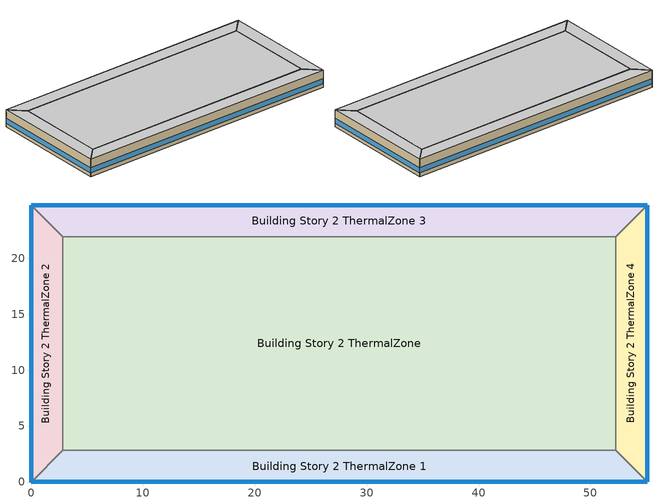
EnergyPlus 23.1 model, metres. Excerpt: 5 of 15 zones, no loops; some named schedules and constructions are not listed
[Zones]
Building Story 2 ThermalZone
 floor adiabatic (Typical Interior Floor): 52.27,2.83 2.83,2.83 2.83,21.94 52.27,21.94 z3.6
 wall adiabatic (Typical Interior Wall): 2.83,2.83 52.27,2.83 52.27,21.94 2.83,21.94 2.83,2.83 z3.6:7.2
 ceiling adiabatic (Typical Interior Ceiling): 52.27,21.94 2.83,21.94 2.83,2.83 52.27,2.83 z7.2
Building Story 2 ThermalZone 1
 floor adiabatic (Typical Interior Ceiling): 55.1,0 0,0 2.83,2.83 52.27,2.83 z3.6
 wall outside (Typical Insulated Steel Framed Exterior Wall R-20.41): 0,0 55.1,0 z3.6:7.2
 wall adiabatic (Typical Interior Wall): 55.1,0 52.27,2.83 2.83,2.83 0,0 z3.6:7.2
 window (U 0.48 SHGC 0.40 Dbl Ref-D Clr 6mm/13mm): 0.03,0 55.07,0 z4.36:5.44
 ceiling adiabatic (Typical Interior Ceiling): 52.27,2.83 2.83,2.83 0,0 55.1,0 z7.2
Building Story 2 ThermalZone 2
 floor adiabatic (Typical Interior Ceiling): 0,0 0,24.77 2.83,21.94 2.83,2.83 z3.6
 wall outside (Typical Insulated Steel Framed Exterior Wall R-20.41): 0,24.77 0,0 z3.6:7.2
 wall adiabatic (Typical Interior Wall): 0,0 2.83,2.83 2.83,21.94 0,24.77 z3.6:7.2
 window (U 0.48 SHGC 0.40 Dbl Ref-D Clr 6mm/13mm): 0,24.74 0,0.03 z4.36:5.44
 ceiling adiabatic (Typical Interior Ceiling): 2.83,2.83 2.83,21.94 0,24.77 0,0 z7.2
Building Story 2 ThermalZone 3
 floor adiabatic (Typical Interior Ceiling): 0,24.77 55.1,24.77 52.27,21.94 2.83,21.94 z3.6
 wall outside (Typical Insulated Steel Framed Exterior Wall R-20.41): 55.1,24.77 0,24.77 z3.6:7.2
 wall adiabatic (Typical Interior Wall): 0,24.77 2.83,21.94 52.27,21.94 55.1,24.77 z3.6:7.2
 window (U 0.48 SHGC 0.40 Dbl Ref-D Clr 6mm/13mm): 55.07,24.77 0.03,24.77 z4.36:5.44
 ceiling adiabatic (Typical Interior Ceiling): 2.83,21.94 52.27,21.94 55.1,24.77 0,24.77 z7.2
Building Story 2 ThermalZone 4
 floor adiabatic (Typical Interior Ceiling): 55.1,24.77 55.1,0 52.27,2.83 52.27,21.94 z3.6
 wall outside (Typical Insulated Steel Framed Exterior Wall R-20.41): 55.1,0 55.1,24.77 z3.6:7.2
 wall adiabatic (Typical Interior Wall): 55.1,24.77 52.27,21.94 52.27,2.83 55.1,0 z3.6:7.2
 window (U 0.48 SHGC 0.40 Dbl Ref-D Clr 6mm/13mm): 55.1,0.03 55.1,24.74 z4.36:5.44
 ceiling adiabatic (Typical Interior Ceiling): 52.27,21.94 52.27,2.83 55.1,0 55.1,24.77 z7.2
[Schedule:Week:Daily]
SchoolSecondary BLDG_OCC_SCH_Extend Week Rule - Jun26-Jul2: SchoolSecondary BLDG_OCC_SCH_Extend Wknd Day, SchoolSecondary BLDG_OCC_SCH_Extend Wkdy|SmrDsn Day, SchoolSecondary BLDG_OCC_SCH_Extend Wkdy|SmrDsn Day, SchoolSecondary BLDG_OCC_SCH_Extend Wkdy|SmrDsn Day, SchoolSecondary BLDG_OCC_SCH_Extend Wkdy|SmrDsn Day, SchoolSecondary BLDG_OCC_SCH_Extend Wkdy|SmrDsn Day 1, SchoolSecondary BLDG_OCC_SCH_Extend Wknd Day 1, SchoolSecondary BLDG_OCC_SCH_Extend Default, SchoolSecondary BLDG_OCC_SCH_Extend Summer Design Day, SchoolSecondary BLDG_OCC_SCH_Extend Winter Design Day, SchoolSecondary BLDG_OCC_SCH_Extend Default, SchoolSecondary BLDG_OCC_SCH_Extend Default
SchoolSecondary BLDG_OCC_SCH_Extend Week Rule - Jul3-Aug27: SchoolSecondary BLDG_OCC_SCH_Extend Wknd Day 1, SchoolSecondary BLDG_OCC_SCH_Extend Wkdy|SmrDsn Day 1, SchoolSecondary BLDG_OCC_SCH_Extend Wkdy|SmrDsn Day 1, SchoolSecondary BLDG_OCC_SCH_Extend Wkdy|SmrDsn Day 1, SchoolSecondary BLDG_OCC_SCH_Extend Wkdy|SmrDsn Day 1, SchoolSecondary BLDG_OCC_SCH_Extend Wkdy|SmrDsn Day 1, SchoolSecondary BLDG_OCC_SCH_Extend Wknd Day 1, SchoolSecondary BLDG_OCC_SCH_Extend Default, SchoolSecondary BLDG_OCC_SCH_Extend Summer Design Day, SchoolSecondary BLDG_OCC_SCH_Extend Winter Design Day, SchoolSecondary BLDG_OCC_SCH_Extend Default, SchoolSecondary BLDG_OCC_SCH_Extend Default
SchoolSecondary BLDG_OCC_SCH_Extend Week Rule - Aug28-Sep3: SchoolSecondary BLDG_OCC_SCH_Extend Wknd Day 1, SchoolSecondary BLDG_OCC_SCH_Extend Wkdy|SmrDsn Day 1, SchoolSecondary BLDG_OCC_SCH_Extend Wkdy|SmrDsn Day 1, SchoolSecondary BLDG_OCC_SCH_Extend Wkdy|SmrDsn Day 1, SchoolSecondary BLDG_OCC_SCH_Extend Wkdy|SmrDsn Day 2, SchoolSecondary BLDG_OCC_SCH_Extend Wkdy|SmrDsn Day 2, SchoolSecondary BLDG_OCC_SCH_Extend Default, SchoolSecondary BLDG_OCC_SCH_Extend Default, SchoolSecondary BLDG_OCC_SCH_Extend Summer Design Day, SchoolSecondary BLDG_OCC_SCH_Extend Winter Design Day, SchoolSecondary BLDG_OCC_SCH_Extend Default, SchoolSecondary BLDG_OCC_SCH_Extend Default
SchoolSecondary BLDG_OCC_SCH_Extend Week Rule - Sep4-Dec31: SchoolSecondary BLDG_OCC_SCH_Extend Default, SchoolSecondary BLDG_OCC_SCH_Extend Wkdy|SmrDsn Day 2, SchoolSecondary BLDG_OCC_SCH_Extend Wkdy|SmrDsn Day 2, SchoolSecondary BLDG_OCC_SCH_Extend Wkdy|SmrDsn Day 2, SchoolSecondary BLDG_OCC_SCH_Extend Wkdy|SmrDsn Day 2, SchoolSecondary BLDG_OCC_SCH_Extend Wkdy|SmrDsn Day 2, SchoolSecondary BLDG_OCC_SCH_Extend Default, SchoolSecondary BLDG_OCC_SCH_Extend Default, SchoolSecondary BLDG_OCC_SCH_Extend Summer Design Day, SchoolSecondary BLDG_OCC_SCH_Extend Winter Design Day, SchoolSecondary BLDG_OCC_SCH_Extend Default, SchoolSecondary BLDG_OCC_SCH_Extend Default
SchoolSecondary BLDG_OCC_SCH_Gym Week Rule - Jan1-Jan1: SchoolSecondary BLDG_OCC_SCH_Gym Wknd Day, SchoolSecondary BLDG_OCC_SCH_Gym Wknd Day, SchoolSecondary BLDG_OCC_SCH_Gym Wknd Day, SchoolSecondary BLDG_OCC_SCH_Gym Wknd Day, SchoolSecondary BLDG_OCC_SCH_Gym Wknd Day, SchoolSecondary BLDG_OCC_SCH_Gym Wknd Day, SchoolSecondary BLDG_OCC_SCH_Gym Wknd Day, SchoolSecondary BLDG_OCC_SCH_Gym Default, SchoolSecondary BLDG_OCC_SCH_Gym Summer Design Day, SchoolSecondary BLDG_OCC_SCH_Gym Winter Design Day, SchoolSecondary BLDG_OCC_SCH_Gym Default, SchoolSecondary BLDG_OCC_SCH_Gym Default
SchoolSecondary BLDG_OCC_SCH_Gym Week Rule - Jan2-Jun25: SchoolSecondary BLDG_OCC_SCH_Gym Wknd Day, SchoolSecondary BLDG_OCC_SCH_Gym Wkdy|SmrDsn Day, SchoolSecondary BLDG_OCC_SCH_Gym Wkdy|SmrDsn Day, SchoolSecondary BLDG_OCC_SCH_Gym Wkdy|SmrDsn Day, SchoolSecondary BLDG_OCC_SCH_Gym Wkdy|SmrDsn Day, SchoolSecondary BLDG_OCC_SCH_Gym Wkdy|SmrDsn Day, SchoolSecondary BLDG_OCC_SCH_Gym Wknd Day, SchoolSecondary BLDG_OCC_SCH_Gym Default, SchoolSecondary BLDG_OCC_SCH_Gym Summer Design Day, SchoolSecondary BLDG_OCC_SCH_Gym Winter Design Day, SchoolSecondary BLDG_OCC_SCH_Gym Default, SchoolSecondary BLDG_OCC_SCH_Gym Default
SchoolSecondary BLDG_OCC_SCH_Gym Week Rule - Jun26-Jul2: SchoolSecondary BLDG_OCC_SCH_Gym Wknd Day, SchoolSecondary BLDG_OCC_SCH_Gym Wkdy|SmrDsn Day, SchoolSecondary BLDG_OCC_SCH_Gym Wkdy|SmrDsn Day, SchoolSecondary BLDG_OCC_SCH_Gym Wkdy|SmrDsn Day, SchoolSecondary BLDG_OCC_SCH_Gym Wkdy|SmrDsn Day, SchoolSecondary BLDG_OCC_SCH_Gym Wkdy|SmrDsn Day 1, SchoolSecondary BLDG_OCC_SCH_Gym Wknd Day 1, SchoolSecondary BLDG_OCC_SCH_Gym Default, SchoolSecondary BLDG_OCC_SCH_Gym Summer Design Day, SchoolSecondary BLDG_OCC_SCH_Gym Winter Design Day, SchoolSecondary BLDG_OCC_SCH_Gym Default, SchoolSecondary BLDG_OCC_SCH_Gym Default
SchoolSecondary BLDG_OCC_SCH_Gym Week Rule - Jul3-Aug27: SchoolSecondary BLDG_OCC_SCH_Gym Wknd Day 1, SchoolSecondary BLDG_OCC_SCH_Gym Wkdy|SmrDsn Day 1, SchoolSecondary BLDG_OCC_SCH_Gym Wkdy|SmrDsn Day 1, SchoolSecondary BLDG_OCC_SCH_Gym Wkdy|SmrDsn Day 1, SchoolSecondary BLDG_OCC_SCH_Gym Wkdy|SmrDsn Day 1, SchoolSecondary BLDG_OCC_SCH_Gym Wkdy|SmrDsn Day 1, SchoolSecondary BLDG_OCC_SCH_Gym Wknd Day 1, SchoolSecondary BLDG_OCC_SCH_Gym Default, SchoolSecondary BLDG_OCC_SCH_Gym Summer Design Day, SchoolSecondary BLDG_OCC_SCH_Gym Winter Design Day, SchoolSecondary BLDG_OCC_SCH_Gym Default, SchoolSecondary BLDG_OCC_SCH_Gym Default
SchoolSecondary BLDG_OCC_SCH_Gym Week Rule - Aug28-Sep3: SchoolSecondary BLDG_OCC_SCH_Gym Wknd Day 1, SchoolSecondary BLDG_OCC_SCH_Gym Wkdy|SmrDsn Day 1, SchoolSecondary BLDG_OCC_SCH_Gym Wkdy|SmrDsn Day 1, SchoolSecondary BLDG_OCC_SCH_Gym Wkdy|SmrDsn Day 1, SchoolSecondary BLDG_OCC_SCH_Gym Wkdy|SmrDsn Day 2, SchoolSecondary BLDG_OCC_SCH_Gym Wkdy|SmrDsn Day 2, SchoolSecondary BLDG_OCC_SCH_Gym Default, SchoolSecondary BLDG_OCC_SCH_Gym Default, SchoolSecondary BLDG_OCC_SCH_Gym Summer Design Day, SchoolSecondary BLDG_OCC_SCH_Gym Winter Design Day, SchoolSecondary BLDG_OCC_SCH_Gym Default, SchoolSecondary BLDG_OCC_SCH_Gym Default
SchoolSecondary BLDG_OCC_SCH_Gym Week Rule - Sep4-Dec31: SchoolSecondary BLDG_OCC_SCH_Gym Default, SchoolSecondary BLDG_OCC_SCH_Gym Wkdy|SmrDsn Day 2, SchoolSecondary BLDG_OCC_SCH_Gym Wkdy|SmrDsn Day 2, SchoolSecondary BLDG_OCC_SCH_Gym Wkdy|SmrDsn Day 2, SchoolSecondary BLDG_OCC_SCH_Gym Wkdy|SmrDsn Day 2, SchoolSecondary BLDG_OCC_SCH_Gym Wkdy|SmrDsn Day 2, SchoolSecondary BLDG_OCC_SCH_Gym Default, SchoolSecondary BLDG_OCC_SCH_Gym Default, SchoolSecondary BLDG_OCC_SCH_Gym Summer Design Day, SchoolSecondary BLDG_OCC_SCH_Gym Winter Design Day, SchoolSecondary BLDG_OCC_SCH_Gym Default, SchoolSecondary BLDG_OCC_SCH_Gym Default
SchoolSecondary BLDG_OCC_SCH_Offices Week Rule - Jan1-Jan1: SchoolSecondary BLDG_OCC_SCH_Offices Wknd Day, SchoolSecondary BLDG_OCC_SCH_Offices Wknd Day, SchoolSecondary BLDG_OCC_SCH_Offices Wknd Day, SchoolSecondary BLDG_OCC_SCH_Offices Wknd Day, SchoolSecondary BLDG_OCC_SCH_Offices Wknd Day, SchoolSecondary BLDG_OCC_SCH_Offices Wknd Day, SchoolSecondary BLDG_OCC_SCH_Offices Wknd Day, SchoolSecondary BLDG_OCC_SCH_Offices Default, SchoolSecondary BLDG_OCC_SCH_Offices Summer Design Day, SchoolSecondary BLDG_OCC_SCH_Offices Winter Design Day, SchoolSecondary BLDG_OCC_SCH_Offices Default, SchoolSecondary BLDG_OCC_SCH_Offices Default
SchoolSecondary BLDG_OCC_SCH_Offices Week Rule - Jan2-Jun25: SchoolSecondary BLDG_OCC_SCH_Offices Wknd Day, SchoolSecondary BLDG_OCC_SCH_Offices Wkdy|SmrDsn Day, SchoolSecondary BLDG_OCC_SCH_Offices Wkdy|SmrDsn Day, SchoolSecondary BLDG_OCC_SCH_Offices Wkdy|SmrDsn Day, SchoolSecondary BLDG_OCC_SCH_Offices Wkdy|SmrDsn Day, SchoolSecondary BLDG_OCC_SCH_Offices Wkdy|SmrDsn Day, SchoolSecondary BLDG_OCC_SCH_Offices Wknd Day, SchoolSecondary BLDG_OCC_SCH_Offices Default, SchoolSecondary BLDG_OCC_SCH_Offices Summer Design Day, SchoolSecondary BLDG_OCC_SCH_Offices Winter Design Day, SchoolSecondary BLDG_OCC_SCH_Offices Default, SchoolSecondary BLDG_OCC_SCH_Offices Default
SchoolSecondary BLDG_OCC_SCH_Offices Week Rule - Jun26-Jul2: SchoolSecondary BLDG_OCC_SCH_Offices Wknd Day, SchoolSecondary BLDG_OCC_SCH_Offices Wkdy|SmrDsn Day, SchoolSecondary BLDG_OCC_SCH_Offices Wkdy|SmrDsn Day, SchoolSecondary BLDG_OCC_SCH_Offices Wkdy|SmrDsn Day, SchoolSecondary BLDG_OCC_SCH_Offices Wkdy|SmrDsn Day, SchoolSecondary BLDG_OCC_SCH_Offices Wkdy|SmrDsn Day 1, SchoolSecondary BLDG_OCC_SCH_Offices Wknd Day 1, SchoolSecondary BLDG_OCC_SCH_Offices Default, SchoolSecondary BLDG_OCC_SCH_Offices Summer Design Day, SchoolSecondary BLDG_OCC_SCH_Offices Winter Design Day, SchoolSecondary BLDG_OCC_SCH_Offices Default, SchoolSecondary BLDG_OCC_SCH_Offices Default
SchoolSecondary BLDG_OCC_SCH_Offices Week Rule - Jul3-Aug27: SchoolSecondary BLDG_OCC_SCH_Offices Wknd Day 1, SchoolSecondary BLDG_OCC_SCH_Offices Wkdy|SmrDsn Day 1, SchoolSecondary BLDG_OCC_SCH_Offices Wkdy|SmrDsn Day 1, SchoolSecondary BLDG_OCC_SCH_Offices Wkdy|SmrDsn Day 1, SchoolSecondary BLDG_OCC_SCH_Offices Wkdy|SmrDsn Day 1, SchoolSecondary BLDG_OCC_SCH_Offices Wkdy|SmrDsn Day 1, SchoolSecondary BLDG_OCC_SCH_Offices Wknd Day 1, SchoolSecondary BLDG_OCC_SCH_Offices Default, SchoolSecondary BLDG_OCC_SCH_Offices Summer Design Day, SchoolSecondary BLDG_OCC_SCH_Offices Winter Design Day, SchoolSecondary BLDG_OCC_SCH_Offices Default, SchoolSecondary BLDG_OCC_SCH_Offices Default
SchoolSecondary BLDG_OCC_SCH_Offices Week Rule - Aug28-Sep3: SchoolSecondary BLDG_OCC_SCH_Offices Wknd Day 1, SchoolSecondary BLDG_OCC_SCH_Offices Wkdy|SmrDsn Day 1, SchoolSecondary BLDG_OCC_SCH_Offices Wkdy|SmrDsn Day 1, SchoolSecondary BLDG_OCC_SCH_Offices Wkdy|SmrDsn Day 1, SchoolSecondary BLDG_OCC_SCH_Offices Wkdy|SmrDsn Day 2, SchoolSecondary BLDG_OCC_SCH_Offices Wkdy|SmrDsn Day 2, SchoolSecondary BLDG_OCC_SCH_Offices Default, SchoolSecondary BLDG_OCC_SCH_Offices Default, SchoolSecondary BLDG_OCC_SCH_Offices Summer Design Day, SchoolSecondary BLDG_OCC_SCH_Offices Winter Design Day, SchoolSecondary BLDG_OCC_SCH_Offices Default, SchoolSecondary BLDG_OCC_SCH_Offices Default
SchoolSecondary BLDG_OCC_SCH_Offices Week Rule - Sep4-Dec31: SchoolSecondary BLDG_OCC_SCH_Offices Default, SchoolSecondary BLDG_OCC_SCH_Offices Wkdy|SmrDsn Day 2, SchoolSecondary BLDG_OCC_SCH_Offices Wkdy|SmrDsn Day 2, SchoolSecondary BLDG_OCC_SCH_Offices Wkdy|SmrDsn Day 2, SchoolSecondary BLDG_OCC_SCH_Offices Wkdy|SmrDsn Day 2, SchoolSecondary BLDG_OCC_SCH_Offices Wkdy|SmrDsn Day 2, SchoolSecondary BLDG_OCC_SCH_Offices Default, SchoolSecondary BLDG_OCC_SCH_Offices Default, SchoolSecondary BLDG_OCC_SCH_Offices Summer Design Day, SchoolSecondary BLDG_OCC_SCH_Offices Winter Design Day, SchoolSecondary BLDG_OCC_SCH_Offices Default, SchoolSecondary BLDG_OCC_SCH_Offices Default
Elevator Schedule 3 Week Rule - Jan1-Jan1: 60 space(s) Occ Sch Saturday 3, 60 space(s) Occ Sch Saturday 3, 60 space(s) Occ Sch Saturday 3, 60 space(s) Occ Sch Saturday 3, 60 space(s) Occ Sch Saturday 3, 60 space(s) Occ Sch Saturday 3, 60 space(s) Occ Sch Saturday 3, 60 space(s) Occ Sch Default 3, 60 space(s) Occ Sch Summer Design Day 3, 60 space(s) Occ Sch Winter Design Day 3, 60 space(s) Occ Sch Default 3, 60 space(s) Occ Sch Default 3
Elevator Schedule 3 Week Rule - Jan2-Jun11: 60 space(s) Occ Sch Sunday 3, 60 space(s) Occ Sch Default 3, 60 space(s) Occ Sch Tuesday 19, 60 space(s) Occ Sch Wednesday 19, 60 space(s) Occ Sch Thursday 19, 60 space(s) Occ Sch Friday 19, 60 space(s) Occ Sch Saturday 3, 60 space(s) Occ Sch Default 3, 60 space(s) Occ Sch Summer Design Day 3, 60 space(s) Occ Sch Winter Design Day 3, 60 space(s) Occ Sch Default 3, 60 space(s) Occ Sch Default 3
Elevator Schedule 3 Week Rule - Jun12-Jun18: 60 space(s) Occ Sch Sunday 3, 60 space(s) Occ Sch Default 3, 60 space(s) Occ Sch Tuesday 19, 60 space(s) Occ Sch Wednesday 19, 60 space(s) Occ Sch Thursday 18, 60 space(s) Occ Sch Friday 18, 60 space(s) Occ Sch Saturday 3, 60 space(s) Occ Sch Default 3, 60 space(s) Occ Sch Summer Design Day 3, 60 space(s) Occ Sch Winter Design Day 3, 60 space(s) Occ Sch Default 3, 60 space(s) Occ Sch Default 3
Elevator Schedule 3 Week Rule - Jun19-Jun25: 60 space(s) Occ Sch Sunday 3, 60 space(s) Occ Sch Monday 16, 60 space(s) Occ Sch Tuesday 18, 60 space(s) Occ Sch Wednesday 18, 60 space(s) Occ Sch Thursday 18, 60 space(s) Occ Sch Friday 18, 60 space(s) Occ Sch Saturday 3, 60 space(s) Occ Sch Default 3, 60 space(s) Occ Sch Summer Design Day 3, 60 space(s) Occ Sch Winter Design Day 3, 60 space(s) Occ Sch Default 3, 60 space(s) Occ Sch Default 3
Elevator Schedule 3 Week Rule - Jun26-Jul2: 60 space(s) Occ Sch Sunday 3, 60 space(s) Occ Sch Monday 16, 60 space(s) Occ Sch Tuesday 18, 60 space(s) Occ Sch Wednesday 18, 60 space(s) Occ Sch Thursday 18, 60 space(s) Occ Sch Friday 17, 60 space(s) Occ Sch Saturday 3, 60 space(s) Occ Sch Default 3, 60 space(s) Occ Sch Summer Design Day 3, 60 space(s) Occ Sch Winter Design Day 3, 60 space(s) Occ Sch Default 3, 60 space(s) Occ Sch Default 3
Elevator Schedule 3 Week Rule - Jul3-Aug27: 60 space(s) Occ Sch Sunday 3, 60 space(s) Occ Sch Monday 15, 60 space(s) Occ Sch Tuesday 17, 60 space(s) Occ Sch Wednesday 17, 60 space(s) Occ Sch Thursday 17, 60 space(s) Occ Sch Friday 17, 60 space(s) Occ Sch Saturday 3, 60 space(s) Occ Sch Default 3, 60 space(s) Occ Sch Summer Design Day 3, 60 space(s) Occ Sch Winter Design Day 3, 60 space(s) Occ Sch Default 3, 60 space(s) Occ Sch Default 3
Elevator Schedule 3 Week Rule - Aug28-Sep3: 60 space(s) Occ Sch Sunday 3, 60 space(s) Occ Sch Monday 15, 60 space(s) Occ Sch Tuesday 17, 60 space(s) Occ Sch Wednesday 17, 60 space(s) Occ Sch Thursday 16, 60 space(s) Occ Sch Friday 16, 60 space(s) Occ Sch Saturday 3, 60 space(s) Occ Sch Default 3, 60 space(s) Occ Sch Summer Design Day 3, 60 space(s) Occ Sch Winter Design Day 3, 60 space(s) Occ Sch Default 3, 60 space(s) Occ Sch Default 3
Elevator Schedule 3 Week Rule - Sep4-Sep10: 60 space(s) Occ Sch Sunday 3, 60 space(s) Occ Sch Monday 14, 60 space(s) Occ Sch Tuesday 16, 60 space(s) Occ Sch Wednesday 16, 60 space(s) Occ Sch Thursday 16, 60 space(s) Occ Sch Friday 16, 60 space(s) Occ Sch Saturday 3, 60 space(s) Occ Sch Default 3, 60 space(s) Occ Sch Summer Design Day 3, 60 space(s) Occ Sch Winter Design Day 3, 60 space(s) Occ Sch Default 3, 60 space(s) Occ Sch Default 3
Elevator Schedule 3 Week Rule - Sep11-Sep17: 60 space(s) Occ Sch Sunday 3, 60 space(s) Occ Sch Monday 14, 60 space(s) Occ Sch Tuesday 16, 60 space(s) Occ Sch Wednesday 16, 60 space(s) Occ Sch Thursday 16, 60 space(s) Occ Sch Friday 15, 60 space(s) Occ Sch Saturday 3, 60 space(s) Occ Sch Default 3, 60 space(s) Occ Sch Summer Design Day 3, 60 space(s) Occ Sch Winter Design Day 3, 60 space(s) Occ Sch Default 3, 60 space(s) Occ Sch Default 3
Elevator Schedule 3 Week Rule - Sep18-Dec31: 60 space(s) Occ Sch Sunday 3, 60 space(s) Occ Sch Monday 13, 60 space(s) Occ Sch Tuesday 15, 60 space(s) Occ Sch Wednesday 15, 60 space(s) Occ Sch Thursday 15, 60 space(s) Occ Sch Friday 15, 60 space(s) Occ Sch Saturday 3, 60 space(s) Occ Sch Default 3, 60 space(s) Occ Sch Summer Design Day 3, 60 space(s) Occ Sch Winter Design Day 3, 60 space(s) Occ Sch Default 3, 60 space(s) Occ Sch Default 3
Elevator Schedule 1 Week Rule - Jan1-Jan1: 60 space(s) Occ Sch Saturday 1, 60 space(s) Occ Sch Saturday 1, 60 space(s) Occ Sch Saturday 1, 60 space(s) Occ Sch Saturday 1, 60 space(s) Occ Sch Saturday 1, 60 space(s) Occ Sch Saturday 1, 60 space(s) Occ Sch Saturday 1, 60 space(s) Occ Sch Default 1, 60 space(s) Occ Sch Summer Design Day 1, 60 space(s) Occ Sch Winter Design Day 1, 60 space(s) Occ Sch Default 1, 60 space(s) Occ Sch Default 1
Elevator Schedule 1 Week Rule - Jan2-Jun11: 60 space(s) Occ Sch Sunday 1, 60 space(s) Occ Sch Default 1, 60 space(s) Occ Sch Tuesday 9, 60 space(s) Occ Sch Wednesday 9, 60 space(s) Occ Sch Thursday 9, 60 space(s) Occ Sch Friday 9, 60 space(s) Occ Sch Saturday 1, 60 space(s) Occ Sch Default 1, 60 space(s) Occ Sch Summer Design Day 1, 60 space(s) Occ Sch Winter Design Day 1, 60 space(s) Occ Sch Default 1, 60 space(s) Occ Sch Default 1
Elevator Schedule 1 Week Rule - Jun12-Jun18: 60 space(s) Occ Sch Sunday 1, 60 space(s) Occ Sch Default 1, 60 space(s) Occ Sch Tuesday 9, 60 space(s) Occ Sch Wednesday 9, 60 space(s) Occ Sch Thursday 8, 60 space(s) Occ Sch Friday 8, 60 space(s) Occ Sch Saturday 1, 60 space(s) Occ Sch Default 1, 60 space(s) Occ Sch Summer Design Day 1, 60 space(s) Occ Sch Winter Design Day 1, 60 space(s) Occ Sch Default 1, 60 space(s) Occ Sch Default 1
Elevator Schedule 1 Week Rule - Jun19-Jun25: 60 space(s) Occ Sch Sunday 1, 60 space(s) Occ Sch Monday 8, 60 space(s) Occ Sch Tuesday 8, 60 space(s) Occ Sch Wednesday 8, 60 space(s) Occ Sch Thursday 8, 60 space(s) Occ Sch Friday 8, 60 space(s) Occ Sch Saturday 1, 60 space(s) Occ Sch Default 1, 60 space(s) Occ Sch Summer Design Day 1, 60 space(s) Occ Sch Winter Design Day 1, 60 space(s) Occ Sch Default 1, 60 space(s) Occ Sch Default 1
Elevator Schedule 1 Week Rule - Jun26-Jul2: 60 space(s) Occ Sch Sunday 1, 60 space(s) Occ Sch Monday 8, 60 space(s) Occ Sch Tuesday 8, 60 space(s) Occ Sch Wednesday 8, 60 space(s) Occ Sch Thursday 8, 60 space(s) Occ Sch Friday 7, 60 space(s) Occ Sch Saturday 1, 60 space(s) Occ Sch Default 1, 60 space(s) Occ Sch Summer Design Day 1, 60 space(s) Occ Sch Winter Design Day 1, 60 space(s) Occ Sch Default 1, 60 space(s) Occ Sch Default 1
Elevator Schedule 1 Week Rule - Jul3-Aug27: 60 space(s) Occ Sch Sunday 1, 60 space(s) Occ Sch Monday 7, 60 space(s) Occ Sch Tuesday 7, 60 space(s) Occ Sch Wednesday 7, 60 space(s) Occ Sch Thursday 7, 60 space(s) Occ Sch Friday 7, 60 space(s) Occ Sch Saturday 1, 60 space(s) Occ Sch Default 1, 60 space(s) Occ Sch Summer Design Day 1, 60 space(s) Occ Sch Winter Design Day 1, 60 space(s) Occ Sch Default 1, 60 space(s) Occ Sch Default 1
Elevator Schedule 1 Week Rule - Aug28-Sep3: 60 space(s) Occ Sch Sunday 1, 60 space(s) Occ Sch Monday 7, 60 space(s) Occ Sch Tuesday 7, 60 space(s) Occ Sch Wednesday 7, 60 space(s) Occ Sch Thursday 6, 60 space(s) Occ Sch Friday 6, 60 space(s) Occ Sch Saturday 1, 60 space(s) Occ Sch Default 1, 60 space(s) Occ Sch Summer Design Day 1, 60 space(s) Occ Sch Winter Design Day 1, 60 space(s) Occ Sch Default 1, 60 space(s) Occ Sch Default 1
Elevator Schedule 1 Week Rule - Sep4-Sep10: 60 space(s) Occ Sch Sunday 1, 60 space(s) Occ Sch Monday 6, 60 space(s) Occ Sch Tuesday 6, 60 space(s) Occ Sch Wednesday 6, 60 space(s) Occ Sch Thursday 6, 60 space(s) Occ Sch Friday 6, 60 space(s) Occ Sch Saturday 1, 60 space(s) Occ Sch Default 1, 60 space(s) Occ Sch Summer Design Day 1, 60 space(s) Occ Sch Winter Design Day 1, 60 space(s) Occ Sch Default 1, 60 space(s) Occ Sch Default 1
Elevator Schedule 1 Week Rule - Sep11-Sep17: 60 space(s) Occ Sch Sunday 1, 60 space(s) Occ Sch Monday 6, 60 space(s) Occ Sch Tuesday 6, 60 space(s) Occ Sch Wednesday 6, 60 space(s) Occ Sch Thursday 6, 60 space(s) Occ Sch Friday 5, 60 space(s) Occ Sch Saturday 1, 60 space(s) Occ Sch Default 1, 60 space(s) Occ Sch Summer Design Day 1, 60 space(s) Occ Sch Winter Design Day 1, 60 space(s) Occ Sch Default 1, 60 space(s) Occ Sch Default 1
Elevator Schedule 1 Week Rule - Sep18-Dec31: 60 space(s) Occ Sch Sunday 1, 60 space(s) Occ Sch Monday 5, 60 space(s) Occ Sch Tuesday 5, 60 space(s) Occ Sch Wednesday 5, 60 space(s) Occ Sch Thursday 5, 60 space(s) Occ Sch Friday 5, 60 space(s) Occ Sch Saturday 1, 60 space(s) Occ Sch Default 1, 60 space(s) Occ Sch Summer Design Day 1, 60 space(s) Occ Sch Winter Design Day 1, 60 space(s) Occ Sch Default 1, 60 space(s) Occ Sch Default 1
Elevator Schedule 2 Week Rule - Jan1-Jan1: 60 space(s) Occ Sch Saturday 2, 60 space(s) Occ Sch Saturday 2, 60 space(s) Occ Sch Saturday 2, 60 space(s) Occ Sch Saturday 2, 60 space(s) Occ Sch Saturday 2, 60 space(s) Occ Sch Saturday 2, 60 space(s) Occ Sch Saturday 2, 60 space(s) Occ Sch Default 2, 60 space(s) Occ Sch Summer Design Day 2, 60 space(s) Occ Sch Winter Design Day 2, 60 space(s) Occ Sch Default 2, 60 space(s) Occ Sch Default 2
Elevator Schedule 2 Week Rule - Jan2-Jun11: 60 space(s) Occ Sch Sunday 2, 60 space(s) Occ Sch Default 2, 60 space(s) Occ Sch Tuesday 14, 60 space(s) Occ Sch Wednesday 14, 60 space(s) Occ Sch Thursday 14, 60 space(s) Occ Sch Friday 14, 60 space(s) Occ Sch Saturday 2, 60 space(s) Occ Sch Default 2, 60 space(s) Occ Sch Summer Design Day 2, 60 space(s) Occ Sch Winter Design Day 2, 60 space(s) Occ Sch Default 2, 60 space(s) Occ Sch Default 2
Elevator Schedule 2 Week Rule - Jun12-Jun18: 60 space(s) Occ Sch Sunday 2, 60 space(s) Occ Sch Default 2, 60 space(s) Occ Sch Tuesday 14, 60 space(s) Occ Sch Wednesday 14, 60 space(s) Occ Sch Thursday 13, 60 space(s) Occ Sch Friday 13, 60 space(s) Occ Sch Saturday 2, 60 space(s) Occ Sch Default 2, 60 space(s) Occ Sch Summer Design Day 2, 60 space(s) Occ Sch Winter Design Day 2, 60 space(s) Occ Sch Default 2, 60 space(s) Occ Sch Default 2
Elevator Schedule 2 Week Rule - Jun19-Jun25: 60 space(s) Occ Sch Sunday 2, 60 space(s) Occ Sch Monday 12, 60 space(s) Occ Sch Tuesday 13, 60 space(s) Occ Sch Wednesday 13, 60 space(s) Occ Sch Thursday 13, 60 space(s) Occ Sch Friday 13, 60 space(s) Occ Sch Saturday 2, 60 space(s) Occ Sch Default 2, 60 space(s) Occ Sch Summer Design Day 2, 60 space(s) Occ Sch Winter Design Day 2, 60 space(s) Occ Sch Default 2, 60 space(s) Occ Sch Default 2
Elevator Schedule 2 Week Rule - Jun26-Jul2: 60 space(s) Occ Sch Sunday 2, 60 space(s) Occ Sch Monday 12, 60 space(s) Occ Sch Tuesday 13, 60 space(s) Occ Sch Wednesday 13, 60 space(s) Occ Sch Thursday 13, 60 space(s) Occ Sch Friday 12, 60 space(s) Occ Sch Saturday 2, 60 space(s) Occ Sch Default 2, 60 space(s) Occ Sch Summer Design Day 2, 60 space(s) Occ Sch Winter Design Day 2, 60 space(s) Occ Sch Default 2, 60 space(s) Occ Sch Default 2
Elevator Schedule 2 Week Rule - Jul3-Aug27: 60 space(s) Occ Sch Sunday 2, 60 space(s) Occ Sch Monday 11, 60 space(s) Occ Sch Tuesday 12, 60 space(s) Occ Sch Wednesday 12, 60 space(s) Occ Sch Thursday 12, 60 space(s) Occ Sch Friday 12, 60 space(s) Occ Sch Saturday 2, 60 space(s) Occ Sch Default 2, 60 space(s) Occ Sch Summer Design Day 2, 60 space(s) Occ Sch Winter Design Day 2, 60 space(s) Occ Sch Default 2, 60 space(s) Occ Sch Default 2
Elevator Schedule 2 Week Rule - Aug28-Sep3: 60 space(s) Occ Sch Sunday 2, 60 space(s) Occ Sch Monday 11, 60 space(s) Occ Sch Tuesday 12, 60 space(s) Occ Sch Wednesday 12, 60 space(s) Occ Sch Thursday 11, 60 space(s) Occ Sch Friday 11, 60 space(s) Occ Sch Saturday 2, 60 space(s) Occ Sch Default 2, 60 space(s) Occ Sch Summer Design Day 2, 60 space(s) Occ Sch Winter Design Day 2, 60 space(s) Occ Sch Default 2, 60 space(s) Occ Sch Default 2
Elevator Schedule 2 Week Rule - Sep4-Sep10: 60 space(s) Occ Sch Sunday 2, 60 space(s) Occ Sch Monday 10, 60 space(s) Occ Sch Tuesday 11, 60 space(s) Occ Sch Wednesday 11, 60 space(s) Occ Sch Thursday 11, 60 space(s) Occ Sch Friday 11, 60 space(s) Occ Sch Saturday 2, 60 space(s) Occ Sch Default 2, 60 space(s) Occ Sch Summer Design Day 2, 60 space(s) Occ Sch Winter Design Day 2, 60 space(s) Occ Sch Default 2, 60 space(s) Occ Sch Default 2
Elevator Schedule 2 Week Rule - Sep11-Sep17: 60 space(s) Occ Sch Sunday 2, 60 space(s) Occ Sch Monday 10, 60 space(s) Occ Sch Tuesday 11, 60 space(s) Occ Sch Wednesday 11, 60 space(s) Occ Sch Thursday 11, 60 space(s) Occ Sch Friday 10, 60 space(s) Occ Sch Saturday 2, 60 space(s) Occ Sch Default 2, 60 space(s) Occ Sch Summer Design Day 2, 60 space(s) Occ Sch Winter Design Day 2, 60 space(s) Occ Sch Default 2, 60 space(s) Occ Sch Default 2
Elevator Schedule 2 Week Rule - Sep18-Dec31: 60 space(s) Occ Sch Sunday 2, 60 space(s) Occ Sch Monday 9, 60 space(s) Occ Sch Tuesday 10, 60 space(s) Occ Sch Wednesday 10, 60 space(s) Occ Sch Thursday 10, 60 space(s) Occ Sch Friday 10, 60 space(s) Occ Sch Saturday 2, 60 space(s) Occ Sch Default 2, 60 space(s) Occ Sch Summer Design Day 2, 60 space(s) Occ Sch Winter Design Day 2, 60 space(s) Occ Sch Default 2, 60 space(s) Occ Sch Default 2
DataCenter_EQUIP_SCH Week Rule - Jan1-Jan29: DataCenter_EQUIP_SCH Wknd|Wkdy|Hol Day, DataCenter_EQUIP_SCH Wknd|Wkdy|Hol Day, DataCenter_EQUIP_SCH Wknd|Wkdy|Hol Day, DataCenter_EQUIP_SCH Wknd|Wkdy|Hol Day, DataCenter_EQUIP_SCH Wknd|Wkdy|Hol Day, DataCenter_EQUIP_SCH Wknd|Wkdy|Hol Day, DataCenter_EQUIP_SCH Wknd|Wkdy|Hol Day, Schedule Day 3, DataCenter_EQUIP_SCH Summer Design Day, DataCenter_EQUIP_SCH Winter Design Day 11, Schedule Day 3, Schedule Day 3
DataCenter_EQUIP_SCH Week Rule - Jan30-Feb5: DataCenter_EQUIP_SCH Wknd|Wkdy|Hol Day, DataCenter_EQUIP_SCH Wknd|Wkdy|Hol Day, DataCenter_EQUIP_SCH Wknd|Wkdy|Hol Day 1, DataCenter_EQUIP_SCH Wknd|Wkdy|Hol Day 1, DataCenter_EQUIP_SCH Wknd|Wkdy|Hol Day 1, DataCenter_EQUIP_SCH Wknd|Wkdy|Hol Day 1, DataCenter_EQUIP_SCH Wknd|Wkdy|Hol Day 1, Schedule Day 3, DataCenter_EQUIP_SCH Summer Design Day, DataCenter_EQUIP_SCH Winter Design Day 11, Schedule Day 3, Schedule Day 3
DataCenter_EQUIP_SCH Week Rule - Feb6-Feb26: DataCenter_EQUIP_SCH Wknd|Wkdy|Hol Day 1, DataCenter_EQUIP_SCH Wknd|Wkdy|Hol Day 1, DataCenter_EQUIP_SCH Wknd|Wkdy|Hol Day 1, DataCenter_EQUIP_SCH Wknd|Wkdy|Hol Day 1, DataCenter_EQUIP_SCH Wknd|Wkdy|Hol Day 1, DataCenter_EQUIP_SCH Wknd|Wkdy|Hol Day 1, DataCenter_EQUIP_SCH Wknd|Wkdy|Hol Day 1, Schedule Day 3, DataCenter_EQUIP_SCH Summer Design Day, DataCenter_EQUIP_SCH Winter Design Day 11, Schedule Day 3, Schedule Day 3
DataCenter_EQUIP_SCH Week Rule - Feb27-Mar5: DataCenter_EQUIP_SCH Wknd|Wkdy|Hol Day 1, DataCenter_EQUIP_SCH Wknd|Wkdy|Hol Day 1, DataCenter_EQUIP_SCH Wknd|Wkdy|Hol Day 2, DataCenter_EQUIP_SCH Wknd|Wkdy|Hol Day 2, DataCenter_EQUIP_SCH Wknd|Wkdy|Hol Day 2, DataCenter_EQUIP_SCH Wknd|Wkdy|Hol Day 2, DataCenter_EQUIP_SCH Wknd|Wkdy|Hol Day 2, Schedule Day 3, DataCenter_EQUIP_SCH Summer Design Day, DataCenter_EQUIP_SCH Winter Design Day 11, Schedule Day 3, Schedule Day 3
DataCenter_EQUIP_SCH Week Rule - Mar6-Mar26: DataCenter_EQUIP_SCH Wknd|Wkdy|Hol Day 2, DataCenter_EQUIP_SCH Wknd|Wkdy|Hol Day 2, DataCenter_EQUIP_SCH Wknd|Wkdy|Hol Day 2, DataCenter_EQUIP_SCH Wknd|Wkdy|Hol Day 2, DataCenter_EQUIP_SCH Wknd|Wkdy|Hol Day 2, DataCenter_EQUIP_SCH Wknd|Wkdy|Hol Day 2, DataCenter_EQUIP_SCH Wknd|Wkdy|Hol Day 2, Schedule Day 3, DataCenter_EQUIP_SCH Summer Design Day, DataCenter_EQUIP_SCH Winter Design Day 11, Schedule Day 3, Schedule Day 3
DataCenter_EQUIP_SCH Week Rule - Mar27-Apr2: DataCenter_EQUIP_SCH Wknd|Wkdy|Hol Day 2, DataCenter_EQUIP_SCH Wknd|Wkdy|Hol Day 2, DataCenter_EQUIP_SCH Wknd|Wkdy|Hol Day 2, DataCenter_EQUIP_SCH Wknd|Wkdy|Hol Day 2, DataCenter_EQUIP_SCH Wknd|Wkdy|Hol Day 2, DataCenter_EQUIP_SCH Wknd|Wkdy|Hol Day 3, DataCenter_EQUIP_SCH Wknd|Wkdy|Hol Day 3, Schedule Day 3, DataCenter_EQUIP_SCH Summer Design Day, DataCenter_EQUIP_SCH Winter Design Day 11, Schedule Day 3, Schedule Day 3
DataCenter_EQUIP_SCH Week Rule - Apr3-Apr30: DataCenter_EQUIP_SCH Wknd|Wkdy|Hol Day 3, DataCenter_EQUIP_SCH Wknd|Wkdy|Hol Day 3, DataCenter_EQUIP_SCH Wknd|Wkdy|Hol Day 3, DataCenter_EQUIP_SCH Wknd|Wkdy|Hol Day 3, DataCenter_EQUIP_SCH Wknd|Wkdy|Hol Day 3, DataCenter_EQUIP_SCH Wknd|Wkdy|Hol Day 3, DataCenter_EQUIP_SCH Wknd|Wkdy|Hol Day 3, Schedule Day 3, DataCenter_EQUIP_SCH Summer Design Day, DataCenter_EQUIP_SCH Winter Design Day 11, Schedule Day 3, Schedule Day 3
DataCenter_EQUIP_SCH Week Rule - May1-May28: DataCenter_EQUIP_SCH Wknd|Wkdy|Hol Day 4, DataCenter_EQUIP_SCH Wknd|Wkdy|Hol Day 4, DataCenter_EQUIP_SCH Wknd|Wkdy|Hol Day 4, DataCenter_EQUIP_SCH Wknd|Wkdy|Hol Day 4, DataCenter_EQUIP_SCH Wknd|Wkdy|Hol Day 4, DataCenter_EQUIP_SCH Wknd|Wkdy|Hol Day 4, DataCenter_EQUIP_SCH Wknd|Wkdy|Hol Day 4, Schedule Day 3, DataCenter_EQUIP_SCH Summer Design Day, DataCenter_EQUIP_SCH Winter Design Day 11, Schedule Day 3, Schedule Day 3
DataCenter_EQUIP_SCH Week Rule - May29-Jun4: DataCenter_EQUIP_SCH Wknd|Wkdy|Hol Day 4, DataCenter_EQUIP_SCH Wknd|Wkdy|Hol Day 4, DataCenter_EQUIP_SCH Wknd|Wkdy|Hol Day 4, DataCenter_EQUIP_SCH Wknd|Wkdy|Hol Day 5, DataCenter_EQUIP_SCH Wknd|Wkdy|Hol Day 5, DataCenter_EQUIP_SCH Wknd|Wkdy|Hol Day 5, DataCenter_EQUIP_SCH Wknd|Wkdy|Hol Day 5, Schedule Day 3, DataCenter_EQUIP_SCH Summer Design Day, DataCenter_EQUIP_SCH Winter Design Day 11, Schedule Day 3, Schedule Day 3
DataCenter_EQUIP_SCH Week Rule - Jun5-Jun25: DataCenter_EQUIP_SCH Wknd|Wkdy|Hol Day 5, DataCenter_EQUIP_SCH Wknd|Wkdy|Hol Day 5, DataCenter_EQUIP_SCH Wknd|Wkdy|Hol Day 5, DataCenter_EQUIP_SCH Wknd|Wkdy|Hol Day 5, DataCenter_EQUIP_SCH Wknd|Wkdy|Hol Day 5, DataCenter_EQUIP_SCH Wknd|Wkdy|Hol Day 5, DataCenter_EQUIP_SCH Wknd|Wkdy|Hol Day 5, Schedule Day 3, DataCenter_EQUIP_SCH Summer Design Day, DataCenter_EQUIP_SCH Winter Design Day 11, Schedule Day 3, Schedule Day 3
DataCenter_EQUIP_SCH Week Rule - Jun26-Jul2: DataCenter_EQUIP_SCH Wknd|Wkdy|Hol Day 5, DataCenter_EQUIP_SCH Wknd|Wkdy|Hol Day 5, DataCenter_EQUIP_SCH Wknd|Wkdy|Hol Day 5, DataCenter_EQUIP_SCH Wknd|Wkdy|Hol Day 5, DataCenter_EQUIP_SCH Wknd|Wkdy|Hol Day 5, DataCenter_EQUIP_SCH Wknd|Wkdy|Hol Day 6, DataCenter_EQUIP_SCH Wknd|Wkdy|Hol Day 6, Schedule Day 3, DataCenter_EQUIP_SCH Summer Design Day, DataCenter_EQUIP_SCH Winter Design Day 11, Schedule Day 3, Schedule Day 3
DataCenter_EQUIP_SCH Week Rule - Jul3-Jul30: DataCenter_EQUIP_SCH Wknd|Wkdy|Hol Day 6, DataCenter_EQUIP_SCH Wknd|Wkdy|Hol Day 6, DataCenter_EQUIP_SCH Wknd|Wkdy|Hol Day 6, DataCenter_EQUIP_SCH Wknd|Wkdy|Hol Day 6, DataCenter_EQUIP_SCH Wknd|Wkdy|Hol Day 6, DataCenter_EQUIP_SCH Wknd|Wkdy|Hol Day 6, DataCenter_EQUIP_SCH Wknd|Wkdy|Hol Day 6, Schedule Day 3, DataCenter_EQUIP_SCH Summer Design Day, DataCenter_EQUIP_SCH Winter Design Day 11, Schedule Day 3, Schedule Day 3
DataCenter_EQUIP_SCH Week Rule - Jul31-Aug6: DataCenter_EQUIP_SCH Wknd|Wkdy|Hol Day 6, DataCenter_EQUIP_SCH Wknd|Wkdy|Hol Day 7, DataCenter_EQUIP_SCH Wknd|Wkdy|Hol Day 7, DataCenter_EQUIP_SCH Wknd|Wkdy|Hol Day 7, DataCenter_EQUIP_SCH Wknd|Wkdy|Hol Day 7, DataCenter_EQUIP_SCH Wknd|Wkdy|Hol Day 7, DataCenter_EQUIP_SCH Wknd|Wkdy|Hol Day 7, Schedule Day 3, DataCenter_EQUIP_SCH Summer Design Day, DataCenter_EQUIP_SCH Winter Design Day 11, Schedule Day 3, Schedule Day 3
DataCenter_EQUIP_SCH Week Rule - Aug7-Aug27: DataCenter_EQUIP_SCH Wknd|Wkdy|Hol Day 7, DataCenter_EQUIP_SCH Wknd|Wkdy|Hol Day 7, DataCenter_EQUIP_SCH Wknd|Wkdy|Hol Day 7, DataCenter_EQUIP_SCH Wknd|Wkdy|Hol Day 7, DataCenter_EQUIP_SCH Wknd|Wkdy|Hol Day 7, DataCenter_EQUIP_SCH Wknd|Wkdy|Hol Day 7, DataCenter_EQUIP_SCH Wknd|Wkdy|Hol Day 7, Schedule Day 3, DataCenter_EQUIP_SCH Summer Design Day, DataCenter_EQUIP_SCH Winter Design Day 11, Schedule Day 3, Schedule Day 3
DataCenter_EQUIP_SCH Week Rule - Aug28-Sep3: DataCenter_EQUIP_SCH Wknd|Wkdy|Hol Day 7, DataCenter_EQUIP_SCH Wknd|Wkdy|Hol Day 7, DataCenter_EQUIP_SCH Wknd|Wkdy|Hol Day 7, DataCenter_EQUIP_SCH Wknd|Wkdy|Hol Day 7, DataCenter_EQUIP_SCH Wknd|Wkdy|Hol Day 8, DataCenter_EQUIP_SCH Wknd|Wkdy|Hol Day 8, DataCenter_EQUIP_SCH Wknd|Wkdy|Hol Day 8, Schedule Day 3, DataCenter_EQUIP_SCH Summer Design Day, DataCenter_EQUIP_SCH Winter Design Day 11, Schedule Day 3, Schedule Day 3
DataCenter_EQUIP_SCH Week Rule - Sep4-Sep24: DataCenter_EQUIP_SCH Wknd|Wkdy|Hol Day 8, DataCenter_EQUIP_SCH Wknd|Wkdy|Hol Day 8, DataCenter_EQUIP_SCH Wknd|Wkdy|Hol Day 8, DataCenter_EQUIP_SCH Wknd|Wkdy|Hol Day 8, DataCenter_EQUIP_SCH Wknd|Wkdy|Hol Day 8, DataCenter_EQUIP_SCH Wknd|Wkdy|Hol Day 8, DataCenter_EQUIP_SCH Wknd|Wkdy|Hol Day 8, Schedule Day 3, DataCenter_EQUIP_SCH Summer Design Day, DataCenter_EQUIP_SCH Winter Design Day 11, Schedule Day 3, Schedule Day 3
DataCenter_EQUIP_SCH Week Rule - Sep25-Oct1: DataCenter_EQUIP_SCH Wknd|Wkdy|Hol Day 8, DataCenter_EQUIP_SCH Wknd|Wkdy|Hol Day 8, DataCenter_EQUIP_SCH Wknd|Wkdy|Hol Day 8, DataCenter_EQUIP_SCH Wknd|Wkdy|Hol Day 8, DataCenter_EQUIP_SCH Wknd|Wkdy|Hol Day 8, DataCenter_EQUIP_SCH Wknd|Wkdy|Hol Day 8, DataCenter_EQUIP_SCH Wknd|Wkdy|Hol Day 9, Schedule Day 3, DataCenter_EQUIP_SCH Summer Design Day, DataCenter_EQUIP_SCH Winter Design Day 11, Schedule Day 3, Schedule Day 3
DataCenter_EQUIP_SCH Week Rule - Oct2-Oct29: DataCenter_EQUIP_SCH Wknd|Wkdy|Hol Day 9, DataCenter_EQUIP_SCH Wknd|Wkdy|Hol Day 9, DataCenter_EQUIP_SCH Wknd|Wkdy|Hol Day 9, DataCenter_EQUIP_SCH Wknd|Wkdy|Hol Day 9, DataCenter_EQUIP_SCH Wknd|Wkdy|Hol Day 9, DataCenter_EQUIP_SCH Wknd|Wkdy|Hol Day 9, DataCenter_EQUIP_SCH Wknd|Wkdy|Hol Day 9, Schedule Day 3, DataCenter_EQUIP_SCH Summer Design Day, DataCenter_EQUIP_SCH Winter Design Day 11, Schedule Day 3, Schedule Day 3
DataCenter_EQUIP_SCH Week Rule - Oct30-Nov5: DataCenter_EQUIP_SCH Wknd|Wkdy|Hol Day 9, DataCenter_EQUIP_SCH Wknd|Wkdy|Hol Day 9, DataCenter_EQUIP_SCH Wknd|Wkdy|Hol Day 10, DataCenter_EQUIP_SCH Wknd|Wkdy|Hol Day 10, DataCenter_EQUIP_SCH Wknd|Wkdy|Hol Day 10, DataCenter_EQUIP_SCH Wknd|Wkdy|Hol Day 10, DataCenter_EQUIP_SCH Wknd|Wkdy|Hol Day 10, Schedule Day 3, DataCenter_EQUIP_SCH Summer Design Day, DataCenter_EQUIP_SCH Winter Design Day 11, Schedule Day 3, Schedule Day 3
DataCenter_EQUIP_SCH Week Rule - Nov6-Nov26: DataCenter_EQUIP_SCH Wknd|Wkdy|Hol Day 10, DataCenter_EQUIP_SCH Wknd|Wkdy|Hol Day 10, DataCenter_EQUIP_SCH Wknd|Wkdy|Hol Day 10, DataCenter_EQUIP_SCH Wknd|Wkdy|Hol Day 10, DataCenter_EQUIP_SCH Wknd|Wkdy|Hol Day 10, DataCenter_EQUIP_SCH Wknd|Wkdy|Hol Day 10, DataCenter_EQUIP_SCH Wknd|Wkdy|Hol Day 10, Schedule Day 3, DataCenter_EQUIP_SCH Summer Design Day, DataCenter_EQUIP_SCH Winter Design Day 11, Schedule Day 3, Schedule Day 3
DataCenter_EQUIP_SCH Week Rule - Nov27-Dec3: DataCenter_EQUIP_SCH Wknd|Wkdy|Hol Day 10, DataCenter_EQUIP_SCH Wknd|Wkdy|Hol Day 10, DataCenter_EQUIP_SCH Wknd|Wkdy|Hol Day 10, DataCenter_EQUIP_SCH Wknd|Wkdy|Hol Day 10, DataCenter_EQUIP_SCH Wknd|Wkdy|Hol Day 11, DataCenter_EQUIP_SCH Wknd|Wkdy|Hol Day 11, DataCenter_EQUIP_SCH Wknd|Wkdy|Hol Day 11, Schedule Day 3, DataCenter_EQUIP_SCH Summer Design Day, DataCenter_EQUIP_SCH Winter Design Day 11, Schedule Day 3, Schedule Day 3
DataCenter_EQUIP_SCH Week Rule - Dec4-Dec31: DataCenter_EQUIP_SCH Wknd|Wkdy|Hol Day 11, DataCenter_EQUIP_SCH Wknd|Wkdy|Hol Day 11, DataCenter_EQUIP_SCH Wknd|Wkdy|Hol Day 11, DataCenter_EQUIP_SCH Wknd|Wkdy|Hol Day 11, DataCenter_EQUIP_SCH Wknd|Wkdy|Hol Day 11, DataCenter_EQUIP_SCH Wknd|Wkdy|Hol Day 11, DataCenter_EQUIP_SCH Wknd|Wkdy|Hol Day 11, Schedule Day 3, DataCenter_EQUIP_SCH Summer Design Day, DataCenter_EQUIP_SCH Winter Design Day 11, Schedule Day 3, Schedule Day 3
SchoolSecondary BLDG_EQUIP_SCH_2013 Week Rule - Jan1-Jan1: SchoolSecondary BLDG_EQUIP_SCH_2013 Default|Wknd Day, SchoolSecondary BLDG_EQUIP_SCH_2013 Default|Wknd Day, SchoolSecondary BLDG_EQUIP_SCH_2013 Default|Wknd Day, SchoolSecondary BLDG_EQUIP_SCH_2013 Default|Wknd Day, SchoolSecondary BLDG_EQUIP_SCH_2013 Default|Wknd Day, SchoolSecondary BLDG_EQUIP_SCH_2013 Default|Wknd Day, SchoolSecondary BLDG_EQUIP_SCH_2013 Default|Wknd Day, SchoolSecondary BLDG_EQUIP_SCH_2013 Default, SchoolSecondary BLDG_EQUIP_SCH_2013 Summer Design Day, SchoolSecondary BLDG_EQUIP_SCH_2013 Winter Design Day 2, SchoolSecondary BLDG_EQUIP_SCH_2013 Default, SchoolSecondary BLDG_EQUIP_SCH_2013 Default
SchoolSecondary BLDG_EQUIP_SCH_2013 Week Rule - Jan2-Jun25: SchoolSecondary BLDG_EQUIP_SCH_2013 Default|Wknd Day, SchoolSecondary BLDG_EQUIP_SCH_2013 Wkdy Day, SchoolSecondary BLDG_EQUIP_SCH_2013 Wkdy Day, SchoolSecondary BLDG_EQUIP_SCH_2013 Wkdy Day, SchoolSecondary BLDG_EQUIP_SCH_2013 Wkdy Day, SchoolSecondary BLDG_EQUIP_SCH_2013 Wkdy Day, SchoolSecondary BLDG_EQUIP_SCH_2013 Default|Wknd Day, SchoolSecondary BLDG_EQUIP_SCH_2013 Default, SchoolSecondary BLDG_EQUIP_SCH_2013 Summer Design Day, SchoolSecondary BLDG_EQUIP_SCH_2013 Winter Design Day 2, SchoolSecondary BLDG_EQUIP_SCH_2013 Default, SchoolSecondary BLDG_EQUIP_SCH_2013 Default
SchoolSecondary BLDG_EQUIP_SCH_2013 Week Rule - Jun26-Jul2: SchoolSecondary BLDG_EQUIP_SCH_2013 Default|Wknd Day, SchoolSecondary BLDG_EQUIP_SCH_2013 Wkdy Day, SchoolSecondary BLDG_EQUIP_SCH_2013 Wkdy Day, SchoolSecondary BLDG_EQUIP_SCH_2013 Wkdy Day, SchoolSecondary BLDG_EQUIP_SCH_2013 Wkdy Day, SchoolSecondary BLDG_EQUIP_SCH_2013 Wkdy Day 1, SchoolSecondary BLDG_EQUIP_SCH_2013 Default|Wknd Day 1, SchoolSecondary BLDG_EQUIP_SCH_2013 Default, SchoolSecondary BLDG_EQUIP_SCH_2013 Summer Design Day, SchoolSecondary BLDG_EQUIP_SCH_2013 Winter Design Day 2, SchoolSecondary BLDG_EQUIP_SCH_2013 Default, SchoolSecondary BLDG_EQUIP_SCH_2013 Default
SchoolSecondary BLDG_EQUIP_SCH_2013 Week Rule - Jul3-Aug27: SchoolSecondary BLDG_EQUIP_SCH_2013 Default|Wknd Day 1, SchoolSecondary BLDG_EQUIP_SCH_2013 Wkdy Day 1, SchoolSecondary BLDG_EQUIP_SCH_2013 Wkdy Day 1, SchoolSecondary BLDG_EQUIP_SCH_2013 Wkdy Day 1, SchoolSecondary BLDG_EQUIP_SCH_2013 Wkdy Day 1, SchoolSecondary BLDG_EQUIP_SCH_2013 Wkdy Day 1, SchoolSecondary BLDG_EQUIP_SCH_2013 Default|Wknd Day 1, SchoolSecondary BLDG_EQUIP_SCH_2013 Default, SchoolSecondary BLDG_EQUIP_SCH_2013 Summer Design Day, SchoolSecondary BLDG_EQUIP_SCH_2013 Winter Design Day 2, SchoolSecondary BLDG_EQUIP_SCH_2013 Default, SchoolSecondary BLDG_EQUIP_SCH_2013 Default
SchoolSecondary BLDG_EQUIP_SCH_2013 Week Rule - Aug28-Sep3: SchoolSecondary BLDG_EQUIP_SCH_2013 Default|Wknd Day 1, SchoolSecondary BLDG_EQUIP_SCH_2013 Wkdy Day 1, SchoolSecondary BLDG_EQUIP_SCH_2013 Wkdy Day 1, SchoolSecondary BLDG_EQUIP_SCH_2013 Wkdy Day 1, SchoolSecondary BLDG_EQUIP_SCH_2013 Wkdy Day 2, SchoolSecondary BLDG_EQUIP_SCH_2013 Wkdy Day 2, SchoolSecondary BLDG_EQUIP_SCH_2013 Default|Wknd Day 2, SchoolSecondary BLDG_EQUIP_SCH_2013 Default, SchoolSecondary BLDG_EQUIP_SCH_2013 Summer Design Day, SchoolSecondary BLDG_EQUIP_SCH_2013 Winter Design Day 2, SchoolSecondary BLDG_EQUIP_SCH_2013 Default, SchoolSecondary BLDG_EQUIP_SCH_2013 Default
SchoolSecondary BLDG_EQUIP_SCH_2013 Week Rule - Sep4-Dec31: SchoolSecondary BLDG_EQUIP_SCH_2013 Default|Wknd Day 2, SchoolSecondary BLDG_EQUIP_SCH_2013 Wkdy Day 2, SchoolSecondary BLDG_EQUIP_SCH_2013 Wkdy Day 2, SchoolSecondary BLDG_EQUIP_SCH_2013 Wkdy Day 2, SchoolSecondary BLDG_EQUIP_SCH_2013 Wkdy Day 2, SchoolSecondary BLDG_EQUIP_SCH_2013 Wkdy Day 2, SchoolSecondary BLDG_EQUIP_SCH_2013 Default|Wknd Day 2, SchoolSecondary BLDG_EQUIP_SCH_2013 Default, SchoolSecondary BLDG_EQUIP_SCH_2013 Summer Design Day, SchoolSecondary BLDG_EQUIP_SCH_2013 Winter Design Day 2, SchoolSecondary BLDG_EQUIP_SCH_2013 Default, SchoolSecondary BLDG_EQUIP_SCH_2013 Default
SchoolSecondary KITCHEN_ELEC_EQUIP_SCH Week Rule - Jan1-Jan1: SchoolSecondary KITCHEN_ELEC_EQUIP_SCH Wknd Day, SchoolSecondary KITCHEN_ELEC_EQUIP_SCH Wknd Day, SchoolSecondary KITCHEN_ELEC_EQUIP_SCH Wknd Day, SchoolSecondary KITCHEN_ELEC_EQUIP_SCH Wknd Day, SchoolSecondary KITCHEN_ELEC_EQUIP_SCH Wknd Day, SchoolSecondary KITCHEN_ELEC_EQUIP_SCH Wknd Day, SchoolSecondary KITCHEN_ELEC_EQUIP_SCH Wknd Day, SchoolSecondary KITCHEN_ELEC_EQUIP_SCH Default, SchoolSecondary KITCHEN_ELEC_EQUIP_SCH Summer Design Day, SchoolSecondary KITCHEN_ELEC_EQUIP_SCH Winter Design Day, SchoolSecondary KITCHEN_ELEC_EQUIP_SCH Default, SchoolSecondary KITCHEN_ELEC_EQUIP_SCH Default
SchoolSecondary KITCHEN_ELEC_EQUIP_SCH Week Rule - Jan2-Jun25: SchoolSecondary KITCHEN_ELEC_EQUIP_SCH Wknd Day, SchoolSecondary KITCHEN_ELEC_EQUIP_SCH Wkdy Day, SchoolSecondary KITCHEN_ELEC_EQUIP_SCH Wkdy Day, SchoolSecondary KITCHEN_ELEC_EQUIP_SCH Wkdy Day, SchoolSecondary KITCHEN_ELEC_EQUIP_SCH Wkdy Day, SchoolSecondary KITCHEN_ELEC_EQUIP_SCH Wkdy Day, SchoolSecondary KITCHEN_ELEC_EQUIP_SCH Wknd Day, SchoolSecondary KITCHEN_ELEC_EQUIP_SCH Default, SchoolSecondary KITCHEN_ELEC_EQUIP_SCH Summer Design Day, SchoolSecondary KITCHEN_ELEC_EQUIP_SCH Winter Design Day, SchoolSecondary KITCHEN_ELEC_EQUIP_SCH Default, SchoolSecondary KITCHEN_ELEC_EQUIP_SCH Default
SchoolSecondary KITCHEN_ELEC_EQUIP_SCH Week Rule - Jun26-Jul2: SchoolSecondary KITCHEN_ELEC_EQUIP_SCH Wknd Day, SchoolSecondary KITCHEN_ELEC_EQUIP_SCH Wkdy Day, SchoolSecondary KITCHEN_ELEC_EQUIP_SCH Wkdy Day, SchoolSecondary KITCHEN_ELEC_EQUIP_SCH Wkdy Day, SchoolSecondary KITCHEN_ELEC_EQUIP_SCH Wkdy Day, SchoolSecondary KITCHEN_ELEC_EQUIP_SCH Wkdy Day 1, SchoolSecondary KITCHEN_ELEC_EQUIP_SCH Wknd Day 1, SchoolSecondary KITCHEN_ELEC_EQUIP_SCH Default, SchoolSecondary KITCHEN_ELEC_EQUIP_SCH Summer Design Day, SchoolSecondary KITCHEN_ELEC_EQUIP_SCH Winter Design Day, SchoolSecondary KITCHEN_ELEC_EQUIP_SCH Default, SchoolSecondary KITCHEN_ELEC_EQUIP_SCH Default
SchoolSecondary KITCHEN_ELEC_EQUIP_SCH Week Rule - Jul3-Aug27: SchoolSecondary KITCHEN_ELEC_EQUIP_SCH Wknd Day 1, SchoolSecondary KITCHEN_ELEC_EQUIP_SCH Wkdy Day 1, SchoolSecondary KITCHEN_ELEC_EQUIP_SCH Wkdy Day 1, SchoolSecondary KITCHEN_ELEC_EQUIP_SCH Wkdy Day 1, SchoolSecondary KITCHEN_ELEC_EQUIP_SCH Wkdy Day 1, SchoolSecondary KITCHEN_ELEC_EQUIP_SCH Wkdy Day 1, SchoolSecondary KITCHEN_ELEC_EQUIP_SCH Wknd Day 1, SchoolSecondary KITCHEN_ELEC_EQUIP_SCH Default, SchoolSecondary KITCHEN_ELEC_EQUIP_SCH Summer Design Day, SchoolSecondary KITCHEN_ELEC_EQUIP_SCH Winter Design Day, SchoolSecondary KITCHEN_ELEC_EQUIP_SCH Default, SchoolSecondary KITCHEN_ELEC_EQUIP_SCH Default
SchoolSecondary KITCHEN_ELEC_EQUIP_SCH Week Rule - Aug28-Sep3: SchoolSecondary KITCHEN_ELEC_EQUIP_SCH Wknd Day 1, SchoolSecondary KITCHEN_ELEC_EQUIP_SCH Wkdy Day 1, SchoolSecondary KITCHEN_ELEC_EQUIP_SCH Wkdy Day 1, SchoolSecondary KITCHEN_ELEC_EQUIP_SCH Wkdy Day 1, SchoolSecondary KITCHEN_ELEC_EQUIP_SCH Wkdy Day 2, SchoolSecondary KITCHEN_ELEC_EQUIP_SCH Wkdy Day 2, SchoolSecondary KITCHEN_ELEC_EQUIP_SCH Default, SchoolSecondary KITCHEN_ELEC_EQUIP_SCH Default, SchoolSecondary KITCHEN_ELEC_EQUIP_SCH Summer Design Day, SchoolSecondary KITCHEN_ELEC_EQUIP_SCH Winter Design Day, SchoolSecondary KITCHEN_ELEC_EQUIP_SCH Default, SchoolSecondary KITCHEN_ELEC_EQUIP_SCH Default
SchoolSecondary KITCHEN_ELEC_EQUIP_SCH Week Rule - Sep4-Dec31: SchoolSecondary KITCHEN_ELEC_EQUIP_SCH Default, SchoolSecondary KITCHEN_ELEC_EQUIP_SCH Wkdy Day 2, SchoolSecondary KITCHEN_ELEC_EQUIP_SCH Wkdy Day 2, SchoolSecondary KITCHEN_ELEC_EQUIP_SCH Wkdy Day 2, SchoolSecondary KITCHEN_ELEC_EQUIP_SCH Wkdy Day 2, SchoolSecondary KITCHEN_ELEC_EQUIP_SCH Wkdy Day 2, SchoolSecondary KITCHEN_ELEC_EQUIP_SCH Default, SchoolSecondary KITCHEN_ELEC_EQUIP_SCH Default, SchoolSecondary KITCHEN_ELEC_EQUIP_SCH Summer Design Day, SchoolSecondary KITCHEN_ELEC_EQUIP_SCH Winter Design Day, SchoolSecondary KITCHEN_ELEC_EQUIP_SCH Default, SchoolSecondary KITCHEN_ELEC_EQUIP_SCH Default
SchoolSecondary KITCHEN_GAS_EQUIP_SCH Week Rule - Jan1-Jan1: SchoolSecondary KITCHEN_GAS_EQUIP_SCH Wknd Day, SchoolSecondary KITCHEN_GAS_EQUIP_SCH Wknd Day, SchoolSecondary KITCHEN_GAS_EQUIP_SCH Wknd Day, SchoolSecondary KITCHEN_GAS_EQUIP_SCH Wknd Day, SchoolSecondary KITCHEN_GAS_EQUIP_SCH Wknd Day, SchoolSecondary KITCHEN_GAS_EQUIP_SCH Wknd Day, SchoolSecondary KITCHEN_GAS_EQUIP_SCH Wknd Day, SchoolSecondary KITCHEN_GAS_EQUIP_SCH Default, SchoolSecondary KITCHEN_GAS_EQUIP_SCH Summer Design Day, SchoolSecondary KITCHEN_GAS_EQUIP_SCH Winter Design Day, SchoolSecondary KITCHEN_GAS_EQUIP_SCH Default, SchoolSecondary KITCHEN_GAS_EQUIP_SCH Default
SchoolSecondary KITCHEN_GAS_EQUIP_SCH Week Rule - Jan2-Jun25: SchoolSecondary KITCHEN_GAS_EQUIP_SCH Wknd Day, SchoolSecondary KITCHEN_GAS_EQUIP_SCH Wkdy|SmrDsn Day, SchoolSecondary KITCHEN_GAS_EQUIP_SCH Wkdy|SmrDsn Day, SchoolSecondary KITCHEN_GAS_EQUIP_SCH Wkdy|SmrDsn Day, SchoolSecondary KITCHEN_GAS_EQUIP_SCH Wkdy|SmrDsn Day, SchoolSecondary KITCHEN_GAS_EQUIP_SCH Wkdy|SmrDsn Day, SchoolSecondary KITCHEN_GAS_EQUIP_SCH Wknd Day, SchoolSecondary KITCHEN_GAS_EQUIP_SCH Default, SchoolSecondary KITCHEN_GAS_EQUIP_SCH Summer Design Day, SchoolSecondary KITCHEN_GAS_EQUIP_SCH Winter Design Day, SchoolSecondary KITCHEN_GAS_EQUIP_SCH Default, SchoolSecondary KITCHEN_GAS_EQUIP_SCH Default
